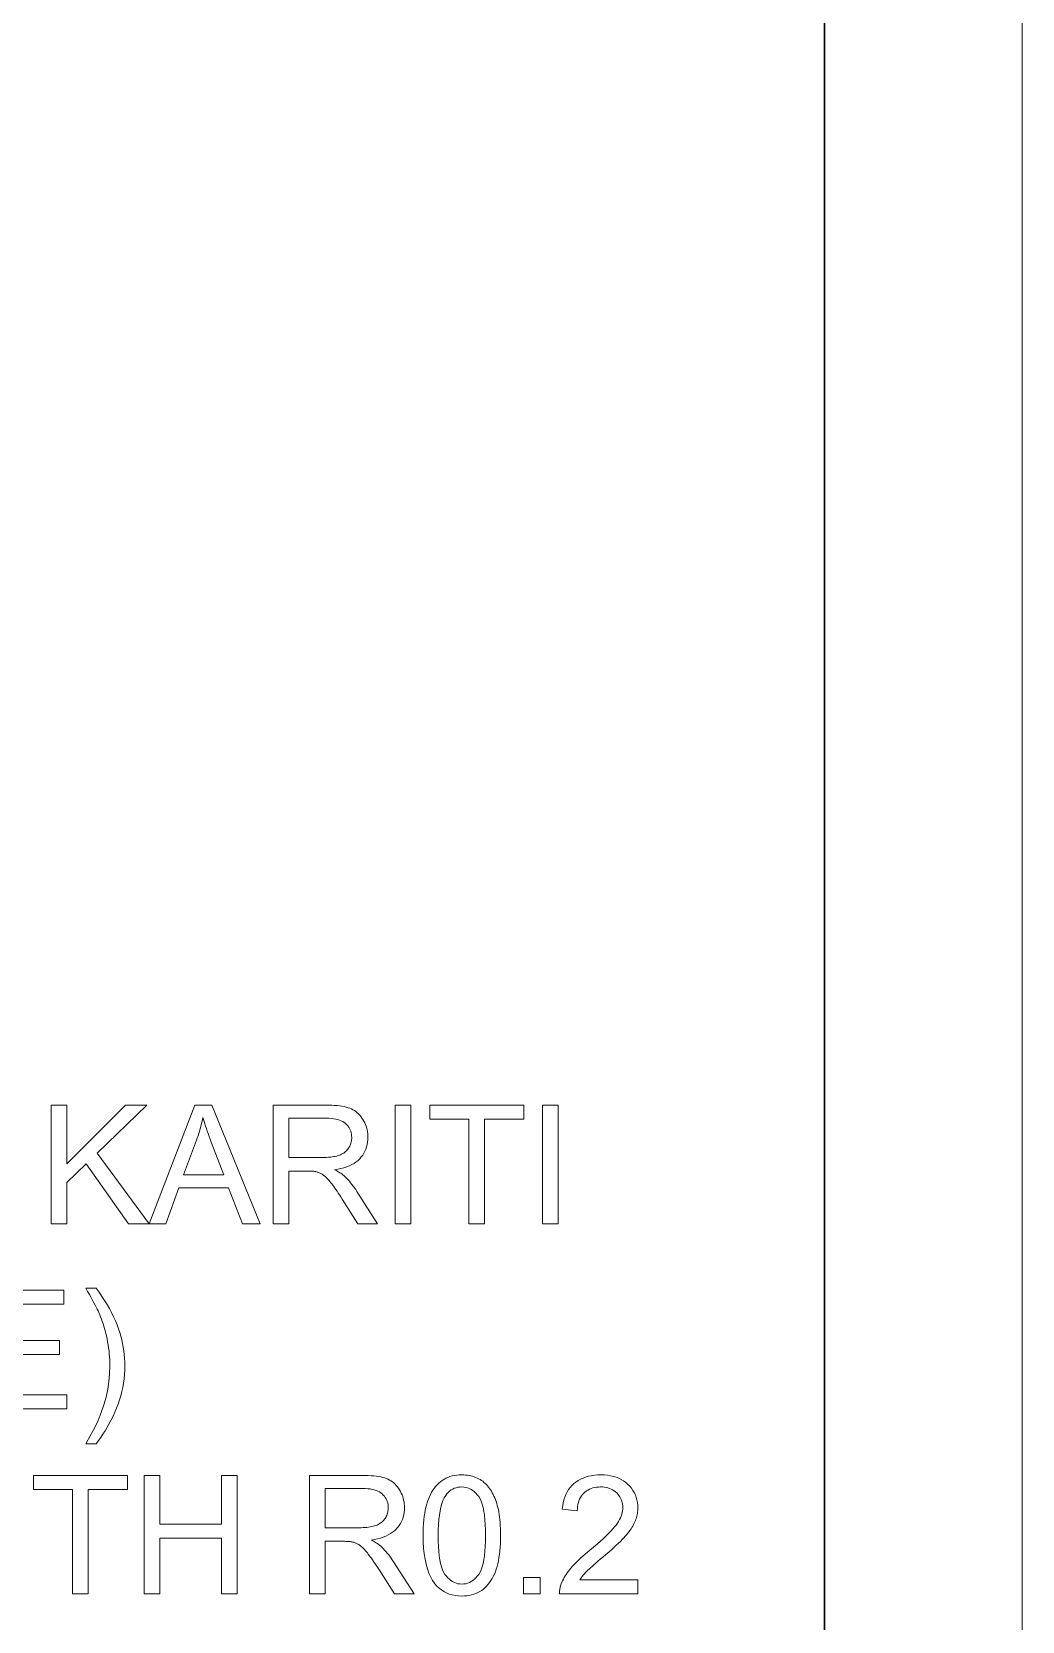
# Model space of a CAD drawing. Extents: x 0 to 297, y 0 to 420.
# Drawn here: x 271.96 to 297, y 200.42 to 240.62 of the extents above; entities that cross this region are included whole.
import ezdxf

# ---------------------------------------------------------------- set-up
doc = ezdxf.new("R2010")
doc.units = 0

msp = doc.modelspace()

# ---------------------------------------------------------------- linework, layer by layer
at = {"color": 7, "lineweight": 13}
msp.add_line((297, 0), (297, 420), dxfattribs=at)
at = {"color": 7, "lineweight": 30}
msp.add_line((292, 5), (292, 415), dxfattribs=at)
at = {"color": 7, "lineweight": 13}
for points in [[(272.448, 210.477), (272.448, 213.477), (272.845, 213.477), (272.845, 211.989), (274.334, 213.477), (274.873, 213.477), (273.614, 212.261), (274.928, 210.477), (274.404, 210.477), (273.336, 211.995), (272.845, 211.516), (272.845, 210.477)], [(274.93, 210.477), (276.082, 213.477), (276.51, 213.477), (277.737, 210.477), (277.285, 210.477), (276.935, 211.386), (275.681, 211.386), (275.351, 210.477)], [(278.061, 210.477), (278.061, 213.477), (279.391, 213.477), (279.469, 213.476), (279.544, 213.474), (279.614, 213.47), (279.681, 213.464), (279.744, 213.457), (279.803, 213.448), (279.858, 213.437), (279.91, 213.425), (279.957, 213.411), (280.001, 213.396), (280.042, 213.379), (280.081, 213.359), (280.118, 213.336), (280.154, 213.312), (280.189, 213.284), (280.221, 213.255), (280.252, 213.222), (280.281, 213.188), (280.309, 213.15), (280.334, 213.111), (280.358, 213.069), (280.379, 213.027), (280.398, 212.984), (280.414, 212.94), (280.428, 212.895), (280.439, 212.85), (280.448, 212.803), (280.454, 212.756), (280.458, 212.707), (280.459, 212.658), (280.457, 212.596), (280.451, 212.535), (280.441, 212.476), (280.426, 212.419), (280.408, 212.364), (280.385, 212.311), (280.358, 212.261), (280.327, 212.212), (280.292, 212.165), (280.253, 212.12), (280.209, 212.078), (280.161, 212.039), (280.108, 212.003), (280.051, 211.971), (279.99, 211.941), (279.923, 211.915), (279.853, 211.892), (279.778, 211.872), (279.698, 211.855), (279.614, 211.842), (279.645, 211.827), (279.674, 211.812), (279.702, 211.797), (279.728, 211.782), (279.753, 211.767), (279.776, 211.752), (279.798, 211.737), (279.818, 211.722), (279.836, 211.707), (279.853, 211.692), (279.888, 211.66), (279.922, 211.625), (279.956, 211.59), (279.99, 211.552), (280.023, 211.513), (280.056, 211.472), (280.088, 211.43), (280.12, 211.386), (280.152, 211.341), (280.183, 211.293), (280.705, 210.477), (280.205, 210.477), (279.808, 211.101), (279.774, 211.154), (279.741, 211.204), (279.71, 211.252), (279.679, 211.297), (279.65, 211.339), (279.622, 211.38), (279.595, 211.417), (279.569, 211.452), (279.545, 211.485), (279.522, 211.514), (279.5, 211.542), (279.478, 211.568), (279.457, 211.593), (279.436, 211.615), (279.415, 211.636), (279.395, 211.655), (279.376, 211.673), (279.357, 211.689), (279.338, 211.703), (279.32, 211.715), (279.303, 211.726), (279.285, 211.737), (279.267, 211.746), (279.249, 211.755), (279.231, 211.764), (279.212, 211.771), (279.194, 211.778), (279.176, 211.784), (279.158, 211.79), (279.139, 211.795), (279.125, 211.798), (279.109, 211.8), (279.091, 211.802), (279.072, 211.804), (279.05, 211.806), (279.027, 211.807), (279.003, 211.808), (278.976, 211.809), (278.948, 211.809), (278.918, 211.809), (278.458, 211.809), (278.458, 210.477)], [(281.149, 210.477), (281.149, 213.477), (281.546, 213.477), (281.546, 210.477)], [(283.009, 210.477), (283.009, 213.123), (282.021, 213.123), (282.021, 213.477), (284.398, 213.477), (284.398, 213.123), (283.406, 213.123), (283.406, 210.477)], [(284.873, 210.477), (284.873, 213.477), (285.27, 213.477), (285.27, 210.477)], [(275.795, 211.709), (276.813, 211.709), (276.499, 212.54), (276.472, 212.614), (276.445, 212.686), (276.42, 212.755), (276.397, 212.821), (276.375, 212.885), (276.354, 212.945), (276.335, 213.004), (276.317, 213.059), (276.301, 213.112), (276.287, 213.162), (276.275, 213.104), (276.262, 213.047), (276.248, 212.989), (276.233, 212.932), (276.218, 212.874), (276.201, 212.817), (276.183, 212.76), (276.165, 212.703), (276.145, 212.646), (276.125, 212.589)], [(278.458, 212.153), (279.311, 212.153), (279.364, 212.153), (279.415, 212.155), (279.464, 212.158), (279.51, 212.162), (279.554, 212.167), (279.595, 212.173), (279.634, 212.18), (279.671, 212.189), (279.705, 212.199), (279.737, 212.209), (279.767, 212.221), (279.795, 212.234), (279.822, 212.249), (279.848, 212.265), (279.872, 212.282), (279.894, 212.301), (279.916, 212.321), (279.935, 212.342), (279.953, 212.365), (279.97, 212.389), (279.985, 212.414), (279.999, 212.44), (280.011, 212.465), (280.021, 212.492), (280.03, 212.518), (280.037, 212.546), (280.043, 212.573), (280.047, 212.601), (280.049, 212.63), (280.05, 212.658), (280.048, 212.7), (280.044, 212.74), (280.036, 212.779), (280.025, 212.817), (280.011, 212.852), (279.994, 212.887), (279.974, 212.919), (279.951, 212.95), (279.925, 212.98), (279.895, 213.008), (279.863, 213.034), (279.826, 213.058), (279.787, 213.078), (279.743, 213.096), (279.696, 213.111), (279.646, 213.123), (279.591, 213.133), (279.534, 213.14), (279.472, 213.144), (279.407, 213.145), (278.458, 213.145)], [(270.607, 205.795), (270.607, 208.795), (272.776, 208.795), (272.776, 208.441), (271.004, 208.441), (271.004, 207.522), (272.663, 207.522), (272.663, 207.17), (271.004, 207.17), (271.004, 206.149), (272.846, 206.149), (272.846, 205.795)], [(273.588, 204.913), (273.324, 204.913), (273.441, 205.109), (273.545, 205.306), (273.637, 205.502), (273.716, 205.699), (273.783, 205.896), (273.838, 206.092), (273.881, 206.289), (273.912, 206.486), (273.93, 206.683), (273.936, 206.879), (273.935, 206.956), (273.933, 207.033), (273.928, 207.11), (273.922, 207.186), (273.914, 207.263), (273.905, 207.339), (273.893, 207.415), (273.88, 207.491), (273.865, 207.567), (273.848, 207.643), (273.834, 207.704), (273.818, 207.764), (273.802, 207.825), (273.784, 207.884), (273.765, 207.943), (273.745, 208.002), (273.724, 208.06), (273.702, 208.118), (273.678, 208.175), (273.654, 208.232), (273.636, 208.271), (273.615, 208.316), (273.591, 208.365), (273.563, 208.419), (273.532, 208.478), (273.497, 208.541), (273.459, 208.61), (273.418, 208.684), (273.373, 208.762), (273.324, 208.846), (273.588, 208.846), (273.663, 208.743), (273.734, 208.64), (273.801, 208.537), (273.864, 208.434), (273.923, 208.331), (273.978, 208.228), (274.029, 208.125), (274.076, 208.022), (274.118, 207.918), (274.157, 207.815), (274.187, 207.725), (274.214, 207.635), (274.238, 207.543), (274.258, 207.451), (274.276, 207.358), (274.29, 207.265), (274.301, 207.17), (274.309, 207.075), (274.313, 206.978), (274.315, 206.881), (274.313, 206.771), (274.306, 206.662), (274.296, 206.553), (274.281, 206.445), (274.262, 206.338), (274.239, 206.232), (274.211, 206.126), (274.179, 206.021), (274.143, 205.917), (274.103, 205.813), (274.06, 205.711), (274.015, 205.612), (273.968, 205.516), (273.919, 205.422), (273.869, 205.33), (273.816, 205.242), (273.762, 205.155), (273.706, 205.072), (273.648, 204.991)], [(272.991, 201.113), (272.991, 203.759), (272.003, 203.759), (272.003, 204.113), (274.38, 204.113), (274.38, 203.759), (273.388, 203.759), (273.388, 201.113)], [(274.8, 201.113), (274.8, 204.113), (275.197, 204.113), (275.197, 202.881), (276.756, 202.881), (276.756, 204.113), (277.153, 204.113), (277.153, 201.113), (276.756, 201.113), (276.756, 202.527), (275.197, 202.527), (275.197, 201.113)], [(278.985, 201.113), (278.985, 204.113), (280.315, 204.113), (280.393, 204.112), (280.468, 204.109), (280.538, 204.105), (280.605, 204.1), (280.668, 204.092), (280.727, 204.084), (280.782, 204.073), (280.834, 204.061), (280.881, 204.047), (280.925, 204.032), (280.966, 204.014), (281.005, 203.995), (281.042, 203.972), (281.078, 203.947), (281.112, 203.92), (281.145, 203.89), (281.176, 203.858), (281.205, 203.823), (281.232, 203.786), (281.258, 203.746), (281.282, 203.705), (281.303, 203.663), (281.322, 203.62), (281.338, 203.576), (281.352, 203.531), (281.363, 203.485), (281.372, 203.439), (281.378, 203.391), (281.382, 203.343), (281.383, 203.294), (281.381, 203.231), (281.375, 203.17), (281.365, 203.112), (281.35, 203.055), (281.331, 203), (281.309, 202.947), (281.282, 202.896), (281.251, 202.848), (281.216, 202.801), (281.176, 202.756), (281.133, 202.714), (281.085, 202.675), (281.032, 202.639), (280.975, 202.606), (280.913, 202.577), (280.847, 202.551), (280.777, 202.528), (280.702, 202.508), (280.622, 202.491), (280.538, 202.478), (280.569, 202.462), (280.598, 202.447), (280.626, 202.432), (280.652, 202.417), (280.677, 202.402), (280.7, 202.387), (280.721, 202.373), (280.742, 202.358), (280.76, 202.343), (280.777, 202.328), (280.812, 202.296), (280.846, 202.261), (280.88, 202.225), (280.914, 202.188), (280.947, 202.149), (280.979, 202.108), (281.012, 202.066), (281.044, 202.022), (281.076, 201.976), (281.107, 201.929), (281.629, 201.113), (281.129, 201.113), (280.732, 201.737), (280.698, 201.79), (280.665, 201.84), (280.634, 201.887), (280.603, 201.933), (280.574, 201.975), (280.546, 202.015), (280.519, 202.053), (280.493, 202.088), (280.469, 202.12), (280.446, 202.15), (280.424, 202.178), (280.402, 202.204), (280.38, 202.228), (280.36, 202.251), (280.339, 202.272), (280.319, 202.291), (280.3, 202.309), (280.281, 202.324), (280.262, 202.338), (280.244, 202.351), (280.226, 202.362), (280.209, 202.372), (280.191, 202.382), (280.173, 202.391), (280.155, 202.399), (280.136, 202.407), (280.118, 202.414), (280.1, 202.42), (280.082, 202.426), (280.063, 202.431), (280.049, 202.433), (280.033, 202.436), (280.015, 202.438), (279.995, 202.44), (279.974, 202.441), (279.951, 202.443), (279.927, 202.444), (279.9, 202.444), (279.872, 202.445), (279.842, 202.445), (279.382, 202.445), (279.382, 201.113)], [(281.856, 202.592), (281.857, 202.697), (281.86, 202.797), (281.866, 202.893), (281.873, 202.985), (281.883, 203.072), (281.895, 203.156), (281.909, 203.235), (281.926, 203.311), (281.945, 203.382), (281.965, 203.449), (281.988, 203.512), (282.013, 203.572), (282.041, 203.63), (282.07, 203.684), (282.101, 203.736), (282.135, 203.784), (282.171, 203.83), (282.209, 203.873), (282.249, 203.912), (282.291, 203.949), (282.335, 203.982), (282.382, 204.012), (282.43, 204.039), (282.481, 204.062), (282.534, 204.081), (282.59, 204.097), (282.648, 204.109), (282.708, 204.118), (282.77, 204.123), (282.834, 204.125), (282.882, 204.124), (282.928, 204.121), (282.974, 204.116), (283.018, 204.109), (283.061, 204.101), (283.102, 204.09), (283.143, 204.077), (283.182, 204.063), (283.221, 204.046), (283.258, 204.028), (283.293, 204.007), (283.328, 203.985), (283.361, 203.962), (283.393, 203.936), (283.424, 203.909), (283.453, 203.88), (283.482, 203.85), (283.508, 203.817), (283.534, 203.783), (283.558, 203.747), (283.582, 203.71), (283.604, 203.671), (283.625, 203.63), (283.645, 203.588), (283.664, 203.544), (283.682, 203.499), (283.7, 203.452), (283.716, 203.403), (283.731, 203.353), (283.745, 203.301), (283.757, 203.247), (283.769, 203.189), (283.779, 203.127), (283.788, 203.062), (283.795, 202.993), (283.801, 202.92), (283.806, 202.843), (283.809, 202.763), (283.812, 202.68), (283.812, 202.592), (283.811, 202.489), (283.808, 202.389), (283.802, 202.294), (283.795, 202.202), (283.785, 202.115), (283.773, 202.032), (283.759, 201.953), (283.743, 201.878), (283.724, 201.807), (283.704, 201.74), (283.681, 201.676), (283.656, 201.616), (283.629, 201.559), (283.6, 201.504), (283.568, 201.452), (283.535, 201.404), (283.499, 201.358), (283.461, 201.315), (283.421, 201.275), (283.379, 201.239), (283.335, 201.205), (283.288, 201.175), (283.24, 201.148), (283.188, 201.125), (283.135, 201.106), (283.079, 201.09), (283.021, 201.077), (282.961, 201.069), (282.899, 201.063), (282.834, 201.062), (282.749, 201.065), (282.668, 201.074), (282.59, 201.09), (282.517, 201.111), (282.447, 201.139), (282.38, 201.173), (282.318, 201.214), (282.259, 201.261), (282.204, 201.313), (282.153, 201.373), (282.096, 201.452), (282.046, 201.541), (282.001, 201.64), (281.963, 201.747), (281.93, 201.865), (281.903, 201.991), (281.883, 202.127), (281.868, 202.273), (281.859, 202.428)], [(282.234, 202.592), (282.236, 202.449), (282.241, 202.316), (282.25, 202.193), (282.262, 202.08), (282.278, 201.977), (282.297, 201.884), (282.319, 201.8), (282.345, 201.727), (282.374, 201.663), (282.407, 201.609), (282.443, 201.562), (282.48, 201.521), (282.518, 201.484), (282.559, 201.452), (282.6, 201.426), (282.644, 201.404), (282.689, 201.386), (282.736, 201.374), (282.784, 201.367), (282.834, 201.364), (282.884, 201.367), (282.932, 201.374), (282.979, 201.386), (283.024, 201.404), (283.068, 201.426), (283.109, 201.453), (283.15, 201.485), (283.188, 201.522), (283.225, 201.563), (283.261, 201.61), (283.294, 201.664), (283.323, 201.728), (283.349, 201.801), (283.371, 201.885), (283.39, 201.978), (283.406, 202.081), (283.418, 202.194), (283.427, 202.317), (283.432, 202.45), (283.434, 202.592), (283.432, 202.735), (283.427, 202.869), (283.418, 202.992), (283.406, 203.105), (283.39, 203.209), (283.371, 203.302), (283.349, 203.386), (283.323, 203.459), (283.294, 203.523), (283.261, 203.577), (283.225, 203.623), (283.188, 203.664), (283.149, 203.701), (283.109, 203.732), (283.067, 203.759), (283.023, 203.781), (282.977, 203.798), (282.93, 203.81), (282.881, 203.818), (282.83, 203.82), (282.78, 203.818), (282.733, 203.811), (282.687, 203.801), (282.643, 203.786), (282.602, 203.766), (282.562, 203.743), (282.525, 203.715), (282.489, 203.683), (282.456, 203.646), (282.425, 203.605), (282.389, 203.546), (282.356, 203.477), (282.328, 203.399), (282.303, 203.311), (282.282, 203.215), (282.265, 203.109), (282.252, 202.994), (282.242, 202.869), (282.236, 202.735)], [(287.287, 201.467), (287.287, 201.113), (285.304, 201.113), (285.304, 201.139), (285.304, 201.165), (285.306, 201.192), (285.309, 201.217), (285.313, 201.243), (285.318, 201.269), (285.323, 201.294), (285.33, 201.319), (285.338, 201.344), (285.347, 201.368), (285.363, 201.409), (285.381, 201.449), (285.401, 201.489), (285.422, 201.53), (285.445, 201.57), (285.471, 201.609), (285.498, 201.649), (285.526, 201.689), (285.557, 201.728), (285.589, 201.768), (285.624, 201.807), (285.662, 201.849), (285.703, 201.891), (285.747, 201.934), (285.793, 201.979), (285.843, 202.025), (285.896, 202.073), (285.951, 202.121), (286.01, 202.171), (286.071, 202.222), (286.166, 202.3), (286.254, 202.376), (286.336, 202.447), (286.412, 202.516), (286.481, 202.581), (286.544, 202.643), (286.601, 202.702), (286.651, 202.757), (286.695, 202.809), (286.732, 202.857), (286.765, 202.904), (286.794, 202.95), (286.82, 202.995), (286.842, 203.041), (286.861, 203.085), (286.877, 203.129), (286.889, 203.173), (286.897, 203.216), (286.903, 203.258), (286.904, 203.3), (286.903, 203.343), (286.898, 203.385), (286.89, 203.425), (286.879, 203.464), (286.865, 203.502), (286.848, 203.538), (286.828, 203.573), (286.804, 203.607), (286.777, 203.639), (286.748, 203.67), (286.715, 203.698), (286.681, 203.724), (286.645, 203.746), (286.607, 203.766), (286.567, 203.782), (286.526, 203.796), (286.482, 203.807), (286.436, 203.814), (286.389, 203.819), (286.339, 203.82), (286.287, 203.818), (286.237, 203.814), (286.189, 203.806), (286.144, 203.794), (286.1, 203.78), (286.059, 203.763), (286.019, 203.742), (285.982, 203.718), (285.947, 203.691), (285.914, 203.66), (285.883, 203.627), (285.856, 203.592), (285.832, 203.554), (285.811, 203.513), (285.794, 203.47), (285.779, 203.425), (285.768, 203.377), (285.759, 203.326), (285.754, 203.274), (285.752, 203.218), (285.374, 203.257), (285.383, 203.34), (285.398, 203.419), (285.416, 203.493), (285.439, 203.564), (285.466, 203.63), (285.498, 203.693), (285.533, 203.752), (285.573, 203.806), (285.618, 203.856), (285.666, 203.903), (285.719, 203.945), (285.775, 203.983), (285.834, 204.016), (285.897, 204.045), (285.963, 204.069), (286.033, 204.089), (286.107, 204.105), (286.184, 204.116), (286.264, 204.123), (286.348, 204.125), (286.432, 204.123), (286.513, 204.115), (286.591, 204.103), (286.664, 204.087), (286.734, 204.065), (286.801, 204.039), (286.864, 204.008), (286.923, 203.972), (286.979, 203.931), (287.031, 203.886), (287.079, 203.836), (287.122, 203.785), (287.16, 203.732), (287.192, 203.676), (287.22, 203.617), (287.243, 203.557), (287.26, 203.494), (287.273, 203.429), (287.28, 203.362), (287.283, 203.292), (287.282, 203.256), (287.28, 203.22), (287.276, 203.185), (287.271, 203.149), (287.264, 203.114), (287.256, 203.078), (287.247, 203.043), (287.236, 203.008), (287.223, 202.973), (287.209, 202.938), (287.193, 202.903), (287.176, 202.868), (287.156, 202.832), (287.135, 202.796), (287.111, 202.76), (287.086, 202.723), (287.058, 202.686), (287.029, 202.648), (286.998, 202.61), (286.965, 202.572), (286.928, 202.532), (286.887, 202.489), (286.842, 202.443), (286.792, 202.395), (286.737, 202.344), (286.678, 202.289), (286.615, 202.232), (286.547, 202.172), (286.474, 202.109), (286.397, 202.044), (286.333, 201.99), (286.274, 201.94), (286.219, 201.893), (286.17, 201.85), (286.125, 201.81), (286.084, 201.774), (286.049, 201.742), (286.018, 201.713), (285.992, 201.688), (285.971, 201.666), (285.953, 201.646), (285.935, 201.626), (285.918, 201.607), (285.901, 201.587), (285.885, 201.567), (285.87, 201.547), (285.855, 201.527), (285.841, 201.507), (285.828, 201.487), (285.816, 201.467)], [(279.382, 202.789), (280.235, 202.789), (280.288, 202.789), (280.339, 202.791), (280.388, 202.794), (280.434, 202.798), (280.478, 202.803), (280.519, 202.809), (280.558, 202.816), (280.595, 202.825), (280.629, 202.834), (280.661, 202.845), (280.691, 202.857), (280.719, 202.87), (280.746, 202.885), (280.772, 202.901), (280.796, 202.918), (280.818, 202.937), (280.84, 202.957), (280.859, 202.978), (280.877, 203.001), (280.894, 203.025), (280.909, 203.05), (280.923, 203.075), (280.935, 203.101), (280.945, 203.128), (280.954, 203.154), (280.961, 203.181), (280.967, 203.209), (280.971, 203.237), (280.973, 203.265), (280.974, 203.294), (280.972, 203.336), (280.968, 203.376), (280.96, 203.415), (280.949, 203.452), (280.935, 203.488), (280.918, 203.522), (280.898, 203.555), (280.875, 203.586), (280.849, 203.616), (280.819, 203.644), (280.787, 203.67), (280.75, 203.693), (280.711, 203.714), (280.667, 203.732), (280.62, 203.747), (280.569, 203.759), (280.515, 203.769), (280.458, 203.776), (280.396, 203.78), (280.331, 203.781), (279.382, 203.781)], [(284.393, 201.113), (284.393, 201.532), (284.813, 201.532), (284.813, 201.113)]]:
    msp.add_lwpolyline(points, close=True, dxfattribs=at)

doc.saveas('drawing.dxf')
